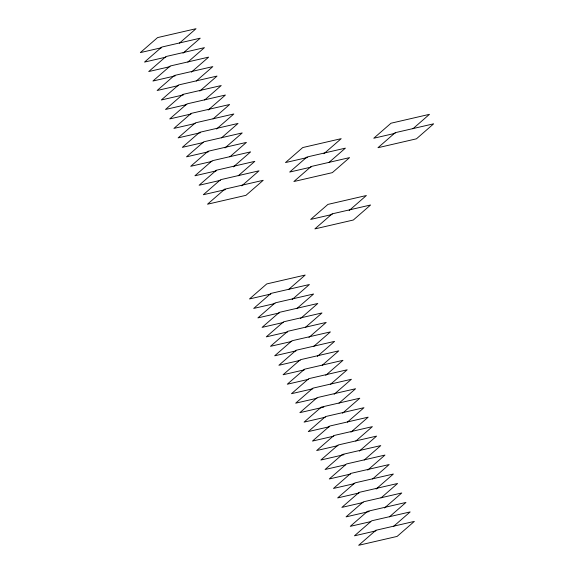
<?xml version="1.0" encoding="UTF-8"?>
<svg xmlns="http://www.w3.org/2000/svg" width="574" height="574" viewBox="0 0 574 574"><rect width="100%" height="100%" fill="white"/><g stroke="black" fill="none" stroke-linecap="round" stroke-linejoin="round"><path stroke-width="0.86" d="M179.447 43.15L196.043 28.7L157.577 37.59L140.321 52.614L161.689 47.678M182.984 53.203L200.24 38.178L161.782 47.061L144.519 62.085L165.886 57.149M187.842 62.1L204.437 47.649L165.979 56.539L148.716 71.563L170.083 66.627M191.379 72.152L208.642 57.127L170.177 66.01L152.914 81.034L175.142 75.904M196.243 81.049L212.839 66.598L174.374 75.488L157.118 90.513L178.485 85.576M199.774 91.101L217.037 76.077L178.571 84.959L161.316 99.984L183.537 94.853M204.638 99.998L221.234 85.548L182.776 94.437L165.513 109.462L186.88 104.525M208.175 110.05L225.431 95.026L186.973 103.908L169.71 118.933L191.077 113.996M213.04 118.947L229.636 104.497L191.171 113.387L173.908 128.411L195.275 123.475M216.57 128.999L233.833 113.975L195.368 122.858L178.112 137.889L200.333 132.752M221.435 137.896L238.031 123.446L199.565 132.336L182.31 147.36L203.677 142.424M224.972 147.948L242.228 132.924L203.763 141.807L186.507 156.838L208.728 151.701M229.83 156.846L246.425 142.395L207.967 151.285L190.704 166.309L212.071 161.373M233.367 166.898L250.623 151.873L212.165 160.756L194.902 175.787L216.269 170.851M238.232 175.795L254.827 161.344L216.362 170.234L199.099 185.258L220.473 180.322M241.762 185.847L259.025 170.822L220.559 179.705L203.304 194.737L225.525 189.599M323.944 153.696L341.2 138.664L302.735 147.554L285.479 162.578L307.7 157.448M328.802 162.593L345.397 148.142L306.939 157.025L289.676 172.057L311.043 167.12M412.885 128.777L429.481 114.326L391.016 123.216L373.76 138.241L395.127 133.304M349.136 210.543L366.391 195.512L327.933 204.401L310.67 219.426L332.037 214.489M288.614 289.49L305.21 275.046L266.745 283.929L249.489 298.954L270.856 294.017M292.144 299.542L309.408 284.517L270.942 293.407L253.686 308.432L275.054 303.495M297.009 308.439L313.605 293.996L275.14 302.878L257.884 317.903L279.251 312.966M300.546 318.491L317.802 303.467L279.344 312.356L262.081 327.381L283.448 322.445M305.404 327.388L322 312.945L283.542 321.827L266.279 336.859L287.646 331.916M308.941 337.44L326.204 322.416L287.739 331.306L270.476 346.33L291.85 341.394M313.806 346.337L330.402 331.894L291.936 340.777L274.681 355.808L296.048 350.865M317.336 356.397L334.599 341.365L296.134 350.255L278.878 365.279L300.245 360.343M322.201 365.294L338.796 350.843L300.331 359.726L283.075 374.757L304.442 369.821M325.738 375.346L342.994 360.314L304.536 369.204L287.273 384.228L308.64 379.292M330.595 384.243L347.191 369.792L308.733 378.675L291.47 393.707L312.837 388.77M334.133 394.295L351.396 379.263L312.93 388.153L295.667 403.178L317.042 398.241M338.997 403.192L355.593 388.741L317.128 397.624L299.872 412.656L323.801 407.124M342.527 413.244L359.79 398.213L321.325 407.102L304.069 422.127L325.436 417.19M347.392 422.141L363.988 407.691L325.523 416.573L308.267 431.605L329.634 426.669M350.929 432.193L368.185 417.162L329.727 426.051L312.464 441.076L333.831 436.14M355.787 441.09L372.382 426.64L333.925 435.523L316.661 450.554L338.029 445.618M359.324 451.142L376.587 436.111L338.122 445.001L320.859 460.025L343.941 454.694M364.189 460.039L380.784 445.589L342.319 454.479L325.063 469.503L345.577 464.761M367.719 470.092L384.982 455.067L346.517 463.95L329.261 478.974L350.628 474.038M372.583 478.989L389.179 464.538L350.721 473.428L333.458 488.452L354.825 483.516M376.121 489.041L393.377 474.016L354.919 482.899L337.656 497.923L359.023 492.987M380.985 497.938L397.581 483.487L359.116 492.377L341.853 507.402L363.22 502.465M384.515 507.99L401.778 492.966L363.313 501.848L346.057 516.873L369.132 511.542M389.38 516.887L405.976 502.437L367.511 511.326L350.255 526.351L370.768 521.608M393.577 526.358L410.173 511.915L371.708 520.797L354.452 535.822L375.819 530.885M224.757 189.183L207.501 204.208L245.959 195.325L263.222 180.293L224.757 189.183M311.137 166.503L293.874 181.528L332.339 172.645L349.595 157.613L311.137 166.503M395.213 132.687L377.957 147.719L416.423 138.829L433.679 123.805L395.213 132.687M332.131 213.872L314.868 228.904L353.333 220.014L370.589 204.99L332.131 213.872M375.913 530.276L358.65 545.3L397.115 536.41L414.371 521.386L375.913 530.276"/></g></svg>
